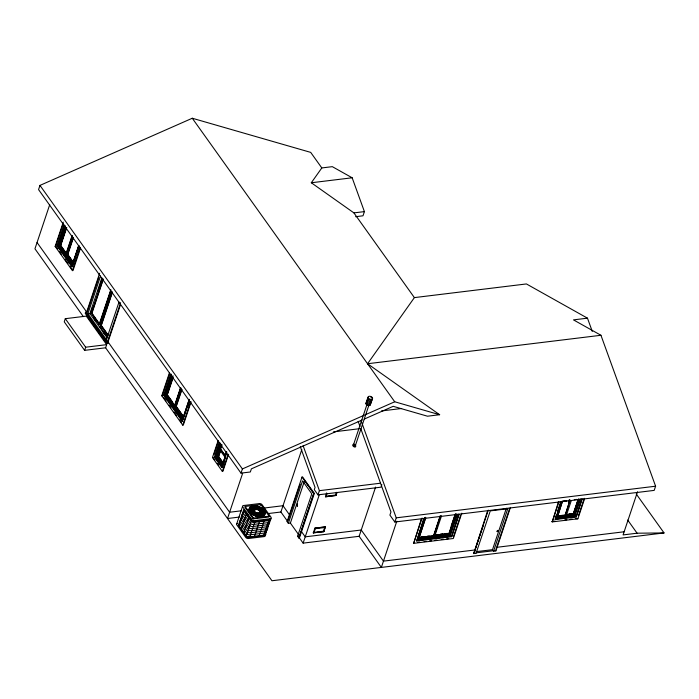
<?xml version="1.0" encoding="UTF-8"?>
<svg xmlns="http://www.w3.org/2000/svg" width="699" height="699" viewBox="0 0 699 699"><rect width="100%" height="100%" fill="white"/><g stroke="black" fill="none" stroke-linecap="round" stroke-linejoin="round"><path stroke-width="1.05" d="M366.896 404.73L353.406 445.036L354.148 446.547L355.144 446.268L368.792 405.481M355.144 446.268L354.646 444.887M355.651 216.699L362.999 215.799L364.406 211.614L352.156 177.782L332.313 166.659L321.811 167.943L310.697 152.382L192.277 118.245L39.965 185.401L38.559 189.595L240.998 473.127L250.329 471.991L251.387 468.846L362.239 419.968M49.743 204.597L34.95 248.809L83.364 316.621M80.446 248.294L72.993 270.557L72.416 270.627L55.134 246.424L63.26 222.133M56.051 245.34L63.163 224.091M78.952 245.672L71.883 266.8L57.065 246.057L64.133 224.929M72.46 266.73L57.65 245.978L64.387 225.864M78.568 245.768L72.198 264.816L58.62 245.795L65.33 225.751M72.775 263.846L59.205 245.725L65.575 226.686M60.123 244.65L61.128 241.644M64.483 231.622L65.488 228.617M66.763 227.507L60.752 245.471L66.615 253.685L66.038 253.754L60.175 245.541L66.178 227.577M66.475 227.542L60.464 245.506L66.326 253.72L72.338 235.755M66.038 253.754L72.041 235.79M66.3 255.668L72.67 236.62M66.886 255.598L67.82 254.48L72.513 261.05M73.203 237.546L67.523 254.515L73.386 262.728L75.064 257.739M67.82 254.48L73.491 237.511M78.777 245.795L73.098 262.763L67.235 254.55M77.065 251.745L78.734 246.756M72.801 265.725L78.524 248.617M72.416 270.627L80.202 247.35M105.619 347.796L106.667 344.651L86.3 316.123L65.295 318.683L64.247 321.828L84.614 350.356L105.619 347.796L271.946 580.755L664.05 532.935L636.247 494.001M85.566 312.252L85.217 313.301L106.825 343.558L107.987 343.419L108.336 342.37L107.174 342.51L85.566 312.252L86.737 312.112L37.056 242.527M101.888 277.791L89.918 313.571L87.698 314.349L86.466 312.619L99.634 273.257M87.392 311.509L98.83 277.328M87.698 314.349L100.516 276.044M90.844 312.479L92.548 307.368M98.026 291.011L101.783 279.766M102.928 279.591L91.656 313.266L99.232 324.319L91.368 313.301L102.971 278.604M103.216 279.556L91.953 313.222L91.368 313.301M84.614 350.356L85.662 347.211L65.295 318.683M99.232 324.319L110.844 289.631M99.87 323.261L110.791 290.609M111.604 291.404L99.634 327.184L100.219 327.115L107.76 337.678M100.219 327.115L100.743 325.542L101.329 325.472L107.987 334.804M112.303 291.841L101.04 325.507L107.698 334.838M101.329 325.472L112.251 292.82M120.508 304.65L108.03 341.933L107.445 342.012L106.213 340.282L119.031 301.977M106.825 343.558L107.174 342.51M107.445 342.012L120.612 302.65M191.107 401.803L183.321 425.071L182.736 425.141L161.749 395.756L169.542 372.48M169.446 374.437L162.334 395.678L161.749 395.756M171.342 374.183L164.274 395.311L182.788 421.244L182.203 421.322L163.688 395.389L170.757 374.262M189.228 399.286L182.518 419.339L165.235 395.127L171.613 376.088M183.688 419.19L165.82 395.057L172.199 376.018M167.411 391.982L166.406 394.987L168.188 397.486M171.438 379.95L172.443 376.944M175.091 405.612L174.505 405.682L166.79 394.874L173.134 375.913M172.758 377.871L167.078 394.839L174.794 405.647L180.805 387.683M167.708 393.808L173.046 377.836M174.505 405.682L180.517 387.718M174.767 407.596L181.146 388.548M175.353 407.526L176.288 406.407L183.409 416.377M181.67 389.474L175.999 406.442L183.715 417.242L189.053 401.278M176.288 406.407L181.967 389.439M189.097 400.317L183.418 417.277L175.702 406.477M182.203 421.322L189.272 400.195M187.498 407.159L189.184 402.135M182.736 425.141L190.521 401.873M228.617 454.263L222.92 471.301L222.334 471.371L212.461 457.539L218.158 440.501M214.051 454.464L218.411 441.427M226.782 452.655L221.801 467.544L214.392 457.172L219.381 442.284M224.047 462.511L222.387 467.474L214.977 457.102L219.626 443.201M226.738 451.755L222.116 465.56L215.947 456.919L220.569 443.114M225.331 457.635L219.163 448.985L220.814 444.04M222.666 464.555L217.109 456.779L219.739 448.915L219.163 448.985M221.723 444.879L220.421 448.767L225.358 455.687L220.124 448.802L221.426 444.913M218.027 455.713L219.023 452.742M220.325 450.715L218.376 456.552L223.313 463.472L218.079 456.596L220.36 449.78M222.011 444.844L220.709 448.732L220.124 448.802M222.369 461.707L218.665 456.517L220.29 451.659M225.061 455.722L226.371 451.825M223.016 463.507L225.296 456.692M223.636 462.502L225.594 456.657M222.334 471.371L228.04 454.333M240.998 473.127L242.396 468.933L394.717 401.776L439.636 414.725L427.5 416.211L393.196 406.32L364.231 419.085M242.649 473.275L227.516 518.518L239.259 517.085M236.594 524.224L242.579 506.347M238.394 525.561L243.68 509.781L251.404 520.606A2.045 1.206 18.5 0 0 254.087 521.69L269.84 519.768A2.045 1.206 18.5 0 0 270.662 518.256L265.393 534.053A2.045 1.206 18.5 0 1 264.554 535.548L248.8 537.47A2.045 1.206 18.5 0 1 246.127 536.386L238.394 525.561L239.006 525.491L244.292 509.702M238.735 526.032L244.012 510.244M245.183 506.443L244.921 507.229L253.169 518.868L268.905 516.998L269.167 516.212L260.91 504.573L245.183 506.443L253.431 518.081L253.169 518.868M241.199 529.493L246.485 513.704M243.671 532.944L248.949 517.164M246.135 536.404L251.422 520.624M249.674 537.365L254.96 521.576M260.648 505.36L260.91 504.573M254.349 536.797L259.626 521.008M259.014 536.229L264.292 520.44M263.68 535.652L268.966 519.873M263.803 536.159L264.152 535.111A1.407 0.821 18.5 0 0 264.729 534.053M287.411 521.122L280.902 512.009L301.811 449.527M288.338 523.315L287.106 521.585L302.012 477.05L302.588 476.98L314.323 493.407L299.417 537.942L298.831 538.012L297.599 536.282L311.798 493.844L302.545 480.877L288.338 523.315L290.382 523.07L299.023 535.172M288.04 520.484L300.168 484.232M290.382 523.07L304.24 481.663M298.831 538.012L313.737 493.477L310.129 488.313M299.408 536.614L301.208 531.223L305.227 536.841L361.234 530.008L383.454 561.131L475.067 549.956L474.009 553.101M301.557 530.2L313.834 493.494L302.012 477.05M381.855 484.652L381.016 487.168L317.993 494.848L319.399 490.663L303.113 445.691M396.831 521.148L381.357 567.413L359.137 536.299L303.121 543.132L319.242 494.944M313.353 532.953L314.856 528.129L325.358 526.845L323.855 531.668L313.274 532.839L323.855 531.668M336.901 492.681L335.957 495.512L325.454 496.797L326.634 492.917M327.088 493.459L326.171 496.203L335.59 495.058L336.507 492.306M323.777 531.563L325.358 526.845M335.957 495.512L336.822 492.577M359.137 536.299L375.599 487.089M592.28 331.431L587.475 318.167L573.468 319.88L600.948 335.275L655.601 486.207L654.194 490.392L394.839 522.022L396.237 517.837L361.138 420.894M421.462 518.623L413.651 543.341L453.328 538.501L461.786 513.206M413.651 543.341L422.109 518.046M459.094 514.56L451.694 536.692L416.683 540.965L423.445 519.401M416.683 540.965L424.424 517.819M457.609 514.307L450.567 535.355L417.888 539.34L419.933 531.887M421.943 525.875L424.293 518.859M417.888 539.34L425.272 517.286M440.37 515.976L433.686 535.941L419.103 537.714L425.621 517.54M419.103 537.714L425.778 517.758M440.213 515.757L433.537 535.722L418.946 537.496M455.809 513.625L449.134 533.582L434.542 535.364L437.399 526.164M417.583 538.903L434.507 536.841L441.55 515.792M451.161 526.164L455.171 514.184M455.32 514.403L448.976 533.363L434.394 535.146M449.64 534.053L456.351 514.01M450.567 535.355L449.946 534.49L456.657 514.438M451.694 536.692L458.789 514.123M453.354 537.059L460.466 515.81M487.64 510.707L473.739 553.599L476.071 553.32L490.27 510.882L507.78 508.741L493.573 551.188L495.906 550.899L510.462 507.395M473.739 553.599L488.295 510.104M475.407 548.933L483.271 525.438M493.573 551.188L492.498 549.667L506.347 508.269M495.949 549.431L509.466 509.038M584.582 498.745L577.872 518.789L552.201 521.917L558.597 501.445M552.201 521.917L558.903 501.873M555.259 518.116L556.255 515.137M557.584 511.17L560.572 502.231M561.21 501.672L555.233 519.54L576.238 516.98L582.215 499.112M580.72 498.876L575.111 515.644L556.439 517.915L560.423 504.661M556.439 517.915L562.048 501.148L565.168 500.772M569.834 500.266L565.238 515.373L557.653 516.299L562.075 502.389M557.653 516.299L562.407 501.41M568.558 502.73L569.545 499.776M569.991 500.484L565.08 515.154L557.496 516.08M556.133 517.487L566.05 516.273L571.336 500.493M573.696 512.463L577.627 500.72M578.431 498.981L573.529 513.651L567.02 514.447M566.094 514.796L573.678 513.87L578.589 499.2M574.185 514.342L576.5 507.439M577.82 503.498L578.807 500.536M575.111 515.644L574.499 514.779L579.777 498.999M576.238 516.98L581.909 498.675M578.571 515.346L584.268 498.308M637.523 491.79L623.089 534.918L637.095 533.206L664.05 532.935M251.151 509.886L252.068 508.208C255.554 506.321 259.993 507.815 262.518 510.637L263.217 512.699L262.308 514.385C258.822 516.273 254.384 514.779 251.858 511.956L251.151 509.894M253.221 508.907L252.514 510.2L253.055 511.799C255.004 513.992 258.438 515.146 261.146 513.695L261.854 512.393M254.672 509.781L254.567 511.616L255.607 512.542L258.569 513.241M260.281 513.162L260.832 512.149L260.412 510.899L259.128 509.763M261.723 514.036L262.536 512.55L261.924 510.716L260.037 509.038L257.381 507.972M264.248 512.952L263.173 514.91L260.5 515.914L256.935 515.687M587.475 318.167L526.417 283.943L414.385 297.608L353.904 212.889L311.308 182.762L321.811 167.943M439.636 414.725L367.56 363.742L414.385 297.608M353.406 445.036L353.921 444.678M498.37 530.864L497.085 531.563L497.461 530.427L498.448 530.969L497.164 531.668L497.539 530.532L498.273 530.445M368.539 396.918L366.398 402.362L366.783 402.152M253.554 506.225L250.626 507.317L249.438 509.484L250.338 512.131C253.571 515.757 259.268 517.679 263.75 515.268L264.93 513.11L264.039 510.462L261.304 508.033M253.868 506.67L251.203 507.666L250.128 509.641L250.941 512.052L253.431 514.272M253.23 508.898L254.986 508.243L257.346 508.391L259.652 509.326M255.31 508.689L253.807 509.248L253.195 510.357L253.658 511.729M254.672 509.772L257.276 509.449L259.792 510.969L260.142 511.983L258.586 513.232M260.273 513.171L257.066 513.564L255.257 512.839L253.545 510.453L254.087 509.431L255.467 508.907L259.111 509.754M259.705 514.796L261.723 514.045M260.657 516.142L263.462 515.093L264.589 513.031L263.733 510.497C260.64 507.028 255.196 505.194 250.915 507.491L249.779 509.562L250.635 512.096L253.248 514.412L256.909 515.897M260.98 516.587L264.039 515.443L265.271 513.188L264.336 510.419L261.487 507.893L257.485 506.268M311.308 182.762L352.156 177.782M58.62 245.795L59.205 245.725M60.175 245.541L60.752 245.471M57.065 246.057L57.65 245.978M55.134 246.424L55.719 246.345L57.571 248.94M353.904 212.889L364.406 211.614M86.466 312.619L87.043 312.549M106.213 340.282L106.798 340.212L88.284 314.27M85.662 347.211L106.667 344.651M367.56 363.742L600.948 335.275M163.688 395.389L164.274 395.311M165.235 395.127L165.82 395.057M166.79 394.874L167.376 394.804M174.741 406.661L175.318 406.591M381.514 410.951L401.663 408.487M333.379 431.895L359.382 428.723M215.947 456.919L217.109 456.779M218.079 456.596L218.665 456.517M214.392 457.172L214.977 457.102M212.461 457.539L213.046 457.469L214.89 460.064M319.399 490.663L380.282 483.236M313.737 493.477L314.323 493.407M335.878 495.408L325.454 496.797M241.365 510.803L229.613 512.236L107.725 341.505M263.785 508.068L283.008 505.718L289.508 514.831M268.084 513.573L280.902 512.009M258.001 520.72L260.08 520.467M264.239 519.96L266.319 519.707M287.106 521.585L287.691 521.515M396.237 517.837L655.601 486.207M325.437 526.95L314.856 528.129M568.278 500.388L570.349 500.135M574.255 499.724L576.57 499.383M563.49 501.279L566.74 500.877M297.599 536.282L298.185 536.212L303.121 543.132M569.038 513.966L572.289 513.573M561.673 515.338L565.238 515.373M568.235 515.067L570.218 514.831M560.685 516.456L562.634 516.22M574.499 514.779L565.744 515.845L566.05 516.273M554.927 519.104L575.932 516.544M434.236 534.927L437.364 534.552M440.492 534.167L442.572 533.914M446.74 533.407L449.134 533.582M420.877 537.033L424.005 536.649M427.124 536.264L429.212 536.011M439.068 535.347L441.183 535.085M551.887 521.489L555.102 521.096M564.722 519.925L566.863 519.663M570.078 519.27L572.21 519.008M575.426 518.614L577.872 518.789M419.374 538.221L422.528 537.837M425.674 537.452L427.779 537.19M449.946 534.49L434.193 536.413L434.507 536.841M416.377 540.528L451.379 536.255M417.626 542.389L419.776 542.127M424.066 541.603L426.207 541.341M429.422 540.947L431.571 540.685M434.787 540.292L436.927 540.03M441.218 539.506L443.367 539.244M446.582 538.859L448.723 538.597M497.146 547.265L624.146 531.773M476.019 551.677L492.498 549.667M476.115 552.848L495.6 550.471L495.906 550.899M253.431 518.081L269.167 516.212M354.113 444.075C349.683 444.966 357.119 449.737 355.546 445.08M257.485 506.059L253.239 505.77L250.041 506.967L248.757 509.318L249.735 512.201C253.248 516.15 259.451 518.247 264.327 515.626L265.611 513.267L264.641 510.384L261.671 507.745L257.494 506.059M257.468 506.268L253.405 505.997L250.329 507.142L249.097 509.405L250.032 512.166L252.881 514.7M253.562 506.225L257.459 506.478L261.295 508.024M253.886 506.67L257.433 506.906L260.928 508.313L263.418 510.523L264.239 512.935M257.372 507.963L254.681 507.789L252.645 508.549L251.832 510.043L252.453 511.869M255.318 508.68L259.294 509.606L261.173 512.218L260.57 513.337L257.049 513.774M259.687 514.805L254.349 513.555L252.461 511.878M256.952 515.469L260.325 515.696L262.876 514.744L263.907 512.865L263.13 510.567L260.762 508.47M256.926 515.897L260.648 516.142M260.972 516.596L256.9 516.316L252.898 514.709M260.744 508.461L257.433 507.116L254.043 506.889L251.491 507.841L250.469 509.72L251.238 512.018L253.606 514.123L256.935 515.469M260.203 508.889L257.398 507.754L254.523 507.561L252.356 508.374L251.491 509.964L252.147 511.913C254.523 514.578 258.717 515.993 262.011 514.219L262.876 512.629L262.221 510.681L260.211 508.898M257.04 513.774L253.667 511.738M253.44 514.272L256.926 515.679M370.802 397.067L371.352 397.338M259.67 509.326L261.304 510.786M260.098 510.925L257.311 509.239L255.642 509.125L253.877 510.523L255.423 512.69L258.735 513.459L259.984 512.996L260.491 512.07L260.107 510.943M627.711 520.065L637.095 533.206M192.277 118.245L394.717 401.776M394.839 522.022L389.902 515.111L390.951 511.965L360.719 428.47M317.993 494.848L314.297 489.667L315.048 487.395L300.308 446.661M305.192 481.393L308.276 485.718M39.965 185.401L242.396 468.933M220.168 460.16L222.632 463.62M217.363 463.516L218.595 465.246M167.97 395.634L172.714 402.283M69.218 257.975L70.992 260.456M178.9 411.597L180.692 414.105M182.483 416.613L183.671 418.282M61.556 248.128L63.321 250.609M170.573 400.824L172.95 404.153M246.065 512.192L247.839 514.674M250.198 517.985L251.387 519.645M59.415 251.535L61.267 254.13M64.972 259.312L68.056 263.637M69.909 266.232L71.761 268.827M163.566 397.408L166.039 400.868M169.123 405.193L170.975 407.779M174.06 412.104L176.532 415.564M179.617 419.889L181.469 422.476M243.435 510.497L251.168 521.323A2.045 1.206 18.5 0 0 253.842 522.406L269.596 520.484A2.045 1.206 18.5 0 0 270.426 518.973M242.745 512.568L250.469 523.394A2.045 1.206 18.5 0 0 253.152 524.477L268.905 522.555A2.045 1.206 18.5 0 0 269.727 521.052M242.046 514.647L249.779 525.473A2.045 1.206 18.5 0 0 252.453 526.557L268.206 524.634A2.045 1.206 18.5 0 0 269.036 523.123M241.356 516.718L249.089 527.544A2.045 1.206 18.5 0 0 251.762 528.627L267.516 526.705A2.045 1.206 18.5 0 0 268.337 525.194M240.666 518.798L248.39 529.624A2.045 1.206 18.5 0 0 251.063 530.698L266.817 528.785A2.045 1.206 18.5 0 0 267.647 527.273M92.556 314.078L98.611 322.554M100.743 325.542L108.004 335.721M239.967 520.869L247.699 531.694A2.045 1.206 18.5 0 0 250.373 532.778L266.127 530.856A2.045 1.206 18.5 0 0 266.948 529.344M104.125 331.702L106.563 335.109M93.64 317.905L95.527 320.544M102.36 330.88L104.824 334.34M89.918 313.571L107.174 337.748M239.276 522.939L247 533.765A2.045 1.206 18.5 0 0 249.683 534.849L265.437 532.926A2.045 1.206 18.5 0 0 266.258 531.423M238.577 525.019L246.695 536.255A1.407 0.821 18.5 0 0 248.564 537.007L264.738 535.006A2.045 1.206 18.5 0 0 265.568 533.494M372.165 398.072L372.436 398.858L370.627 403.707M358.141 421.34L359.985 426.434M261.312 510.794L261.854 512.376M370.243 403.83A2.403 1.415 18.5 0 1 369.448 405.577A2.403 1.415 18.5 0 1 366.355 404.59A2.403 1.415 18.5 0 1 366.608 402.676M253.842 521.227A1.407 0.821 18.5 0 1 253.108 521.174M269.98 519.121A1.407 0.821 18.5 0 1 269.438 519.322M237.651 523.394A2.045 1.206 18.5 0 0 236.83 524.905L245.777 537.435A2.045 1.206 18.5 0 0 248.451 538.518L264.205 536.596A2.045 1.206 18.5 0 0 265.035 535.085M248.984 536.928A2.045 1.206 18.5 0 1 246.31 535.845M315.301 528.689L314.069 532.358L323.488 531.214L324.712 527.544L315.301 528.689M367.796 397.775L366.04 403.017L366.311 403.804L368.058 398.57L367.796 397.775M368.88 399.295L367.124 404.538L368.277 405.001L370.033 399.758L368.88 399.295M371.204 399.837L369.448 405.079L370.33 404.747L372.078 399.513L371.204 399.837M251.78 508.024L250.81 509.798L251.544 511.983C254.209 514.971 258.901 516.552 262.588 514.569L263.567 512.786L262.824 510.611C260.159 507.614 255.467 506.032 251.78 508.016M252.933 508.732L252.173 510.121L252.75 511.834C254.847 514.184 258.534 515.425 261.435 513.87L262.195 512.472L261.618 510.751C259.521 508.409 255.834 507.159 252.942 508.723M253.51 509.082L252.855 510.279L253.353 511.764L257.022 513.983L259.207 514.132L260.849 513.52L261.513 512.306L261.015 510.829L259.486 509.475L255.161 508.461L253.519 509.073M297.162 504.25L297.171 505.927L297.162 504.25M297.311 504.232L297.311 505.91L297.311 504.232M259.39 503.586L243.636 505.508A2.045 1.206 18.5 0 0 242.806 507.02L251.762 519.558A2.045 1.206 18.5 0 0 254.436 520.641L270.19 518.719A2.045 1.206 18.5 0 0 271.011 517.208L262.064 504.669A2.045 1.206 18.5 0 0 259.39 503.586M368.591 398.43A2.403 1.415 18.5 0 0 372.506 398.692A2.403 1.415 18.5 0 0 369.771 396.263A2.403 1.415 18.5 0 0 368.591 398.43"/></g></svg>
